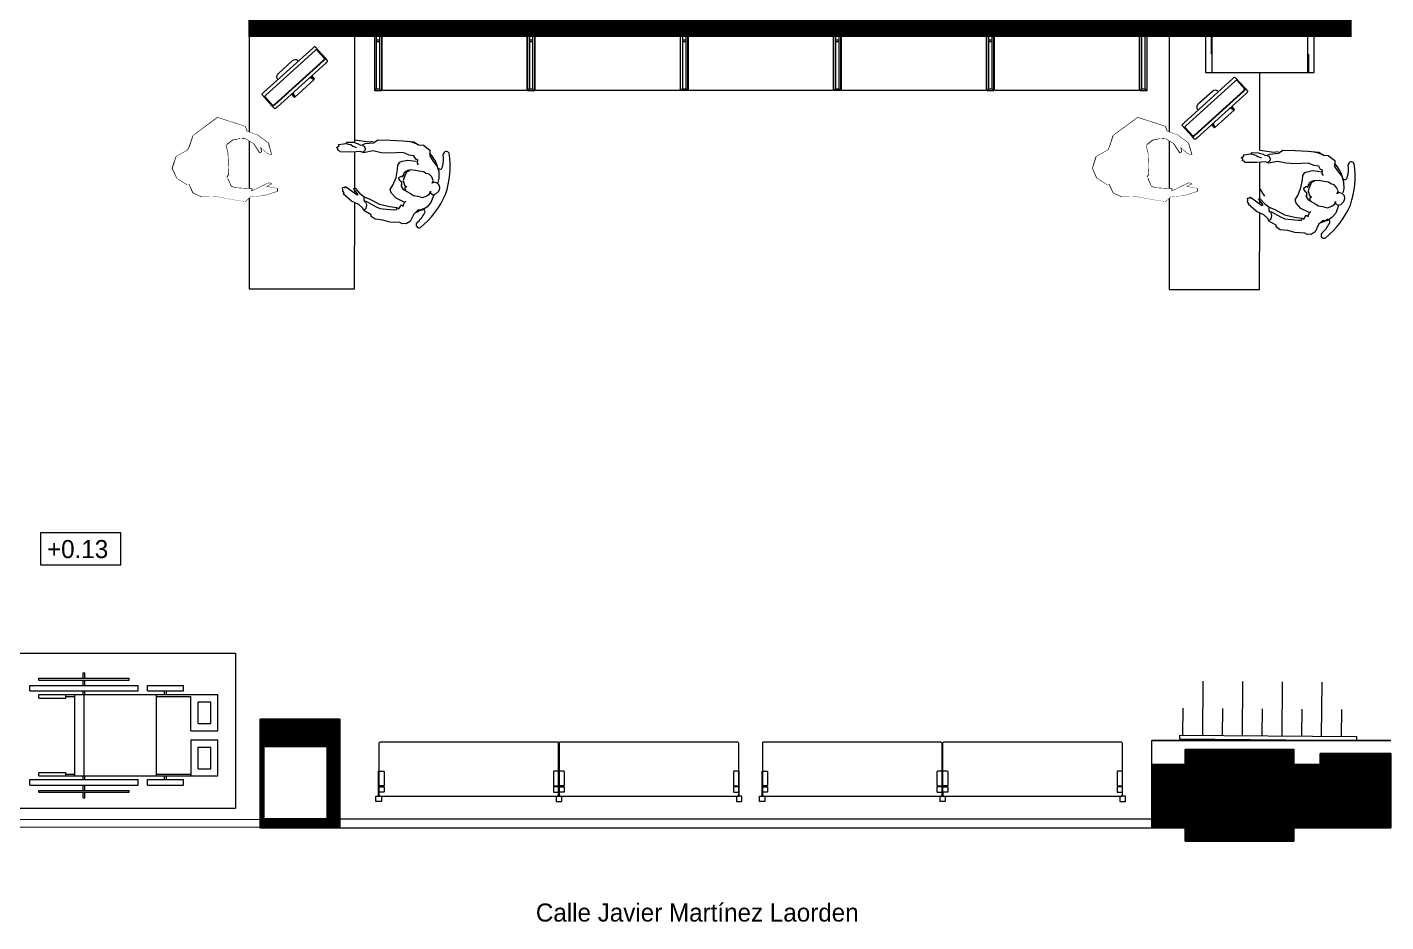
# Model space of a CAD drawing. Header units: millimetres. Extents: x -177 to 251, y 63 to 264.
# Drawn here: x 159.37 to 166.88, y 184.06 to 189 of the extents above; entities that cross this region are included whole.
import ezdxf

# ---------------------------------------------------------------- set-up
doc = ezdxf.new("R2010")
doc.units = ezdxf.units.MM
doc.header["$LTSCALE"] = 0.01
doc.set_wipeout_variables(frame=1)
doc.linetypes.add('HIDDEN', pattern=[0.375, 0.25, -0.125])
for name, color, linetype, lineweight in [('ARQ_AUXILIARES', 4, 'Continuous', 0), ('ARQ_MOBILIARIO', 102, 'Continuous', 5), ('ARQ_PROYECCION', 3, 'Continuous', 9), ('ARQ_SECCION', 1, 'Continuous', 25), ('TEX_TEXTOS', 7, 'Continuous', 5)]:
    doc.layers.add(name, color=color, linetype=linetype, lineweight=lineweight)
doc.layers.add('SOMBR_SECCIÓN', color=9, linetype='Continuous', lineweight=0, true_color=0x808080)
doc.styles.add('Arial', font='GOTHIC.TTF', dxfattribs={"height": 0.0036})
doc.styles.get("Standard").update_dxf_attribs({"font": 'GOTHIC.TTF'})

# ---------------------------------------------------------------- blocks, each defined once
blk = doc.blocks.new('NM98')
at = {"layer": 'ARQ_MOBILIARIO'}
for p, q in [((80215.1, 32661), (80253.3, 32715.8)), ((80253.3, 32715.8), (80309.4, 32737.8)), ((80309.4, 32737.8), (80373.8, 32713.4)), ((80373.8, 32713.4), (80405.8, 32648.3)), ((80142.4, 32524.4), (80148.4, 32591.5)), ((80148.4, 32591.5), (80169.1, 32629.9)), ((80169.1, 32629.9), (80217.2, 32649.4)), ((80212.3, 32599.1), (80212.3, 32638.7)), ((80218.2, 32559.3), (80212.3, 32599.1)), ((80217.2, 32649.4), (80215.1, 32661)), ((80275.6, 32596.4), (80270.8, 32572.4)), ((80283, 32594), (80275.6, 32596.4)), ((80310.2, 32575.7), (80283, 32594)), ((80364.2, 32599), (80362, 32583.8)), ((80383, 32576.8), (80364.2, 32599)), ((80414.9, 32590.4), (80404.6, 32564.6)), ((80405.8, 32648.3), (80423.2, 32638.3)), ((80410.8, 32642.9), (80414.9, 32590.4)), ((80423.2, 32638.3), (80485, 32614.1)), ((80485, 32614.1), (80577.1, 32476.3)), ((80139.1, 32492.1), (80144.9, 32517.4)), ((80144.9, 32517.4), (80142.4, 32524.4)), ((80222.1, 32503.9), (80186.9, 32527.9)), ((80186.9, 32527.9), (80212.3, 32480.8)), ((80217, 32538.8), (80222.1, 32503.9)), ((80240.8, 32518.3), (80218.2, 32559.3)), ((80274.8, 32501.7), (80240.8, 32518.3)), ((80291.9, 32530.4), (80266.9, 32545.7)), ((80268.2, 32554.6), (80267.2, 32530.1)), ((80267.2, 32530.1), (80275.5, 32515.9)), ((80270.8, 32572.4), (80268.2, 32554.6)), ((80275.5, 32515.9), (80285, 32509.3)), ((80315, 32519.2), (80291.9, 32530.4)), ((80341.1, 32573.8), (80310.2, 32575.7)), ((80335.1, 32515), (80315, 32519.2)), ((80347.7, 32521), (80335.1, 32515)), ((80362, 32583.8), (80341.1, 32573.8)), ((80358.6, 32533.7), (80347.7, 32521)), ((80363.7, 32551.1), (80358.6, 32533.7)), ((80376.3, 32575.2), (80363.7, 32551.1)), ((80392.6, 32562.5), (80383, 32576.8)), ((80404.6, 32564.6), (80392.6, 32562.5)), ((80457.7, 32486.1), (80445.7, 32533.1)), ((80445.7, 32533.1), (80494.2, 32477)), ((80106.2, 32346.3), (80139.1, 32492.1)), ((80212.3, 32480.8), (80184.1, 32393)), ((80264.8, 32431.2), (80216, 32464.3)), ((80285, 32509.3), (80274.8, 32501.7)), ((80377.8, 32429.8), (80442.4, 32443.1)), ((80442.4, 32443.1), (80457.7, 32486.1)), ((80494.2, 32477), (80490.8, 32402.1)), ((80577.1, 32476.3), (80521.4, 32327.9)), ((80184.1, 32393), (80174.6, 32306.4)), ((80239.7, 32438.6), (80196, 32421)), ((80264.8, 32431.2), (80377.8, 32429.8)), ((80428.7, 32433.2), (80451.2, 32401.4)), ((80451.2, 32401.4), (80457.2, 32358.5)), ((80490.8, 32402.1), (80455.3, 32339.3)), ((80132.9, 32315.1), (80106.2, 32346.3)), ((80135.1, 32243.3), (80132.9, 32315.1)), ((80174.6, 32306.4), (80161.6, 32310.1)), ((80161.6, 32310.1), (80203.8, 32208.7)), ((80424.9, 32282.2), (80457, 32330.7)), ((80455.3, 32339.3), (80480.1, 32328.2)), ((80493.8, 32318.7), (80470.9, 32261.6)), ((80521.4, 32327.9), (80493.8, 32318.7)), ((80155.5, 32167.5), (80135.1, 32243.3)), ((80184, 32226.2), (80171.3, 32166.3)), ((80197.7, 32198.6), (80184, 32226.2)), ((80365.9, 32209.3), (80404.2, 32248.1)), ((80372.7, 32251), (80424.9, 32282.2)), ((80377.5, 32245.3), (80372.7, 32251)), ((80404.2, 32248.1), (80377.5, 32245.3)), ((80470.9, 32261.6), (80423.7, 32204.8)), ((80171.3, 32166.3), (80155.5, 32167.5)), ((80203.8, 32208.7), (80197.7, 32198.6)), ((80360.4, 32189.4), (80365.9, 32209.3)), ((80423.7, 32204.8), (80360.4, 32189.4))]:
    blk.add_line(p, q, dxfattribs=at)
blk.add_wipeout([(80360.4, 32189.4), (80423.7, 32204.8), (80470.9, 32261.6), (80493.8, 32318.7), (80521.4, 32327.9), (80577.1, 32476.3), (80485, 32614.1), (80423.2, 32638.3), (80405.8, 32648.3), (80373.8, 32713.4), (80309.4, 32737.8), (80253.3, 32715.8), (80215.1, 32661), (80217.2, 32649.4), (80169.1, 32629.9), (80148.4, 32591.5), (80142.4, 32524.4), (80144.9, 32517.4), (80106.2, 32346.3), (80132.9, 32315.1), (80135.1, 32243.3), (80155.5, 32167.5), (80171.3, 32166.3), (80184, 32226.2), (80197.7, 32198.6), (80203.8, 32208.7), (80161.6, 32310.1), (80174.6, 32306.4), (80184.1, 32393), (80192.7, 32419.6), (80248.5, 32442.2), (80264.8, 32431.2), (80377.8, 32429.8), (80424.3, 32439.4), (80451.2, 32401.4), (80458.9, 32345.8), (80455.3, 32339.3), (80461, 32336.8), (80424.9, 32282.2), (80372.7, 32251), (80377.5, 32245.3), (80404.2, 32248.1), (80365.9, 32209.3)]).dxf.layer = 'ARQ_MOBILIARIO'
blk = doc.blocks.new('PM202307261202')
at = {"layer": 'ARQ_MOBILIARIO'}
for p, q in [((-72, 0), (72.2, 0)), ((-197.8, -27.3), (-197.8, -45.9)), ((-197.8, -45.9), (-197.8, -129.8)), ((-193, -112.7), (-193, -47.1)), ((-183.3, -44.4), (183.6, -44.4)), ((182.4, -23.3), (-182.1, -23.3)), ((182.4, -41.8), (-182.1, -41.8)), ((-75.4, -23.3), (-74.2, -2)), ((-73.6, -5.2), (-74.6, -23.3)), ((-65.2, -23.3), (-71.5, -4.9)), ((-70.1, -1.4), (-62.5, -23.3)), ((70.4, -1.4), (62.8, -23.3)), ((65.5, -23.3), (71.8, -4.9)), ((73.9, -5.2), (74.9, -23.3)), ((75.7, -23.3), (74.5, -2)), ((193.2, -112.7), (193.2, -47.1)), ((198.1, -27.3), (198.1, -45.9)), ((198.1, -45.9), (198.1, -129.8)), ((184.2, -115.3), (-183.9, -115.3)), ((-183.3, -133.9), (183.1, -133.9)), ((-74.7, -139), (-74.7, -133.9)), ((74.9, -139), (74.9, -133.9)), ((-51.3, -157), (51.5, -157))]:
    blk.add_line(p, q, dxfattribs=at)
for centre, radius, start, end in [((-72.1, -2.1), 2.12, 19.06239, 176.76741), ((72.4, -2.1), 2.12, 3.23259, 160.93761), ((-72.5, -5.2), 1.06, 19.06239, 176.76741), ((72.8, -5.2), 1.06, 3.23259, 160.93761)]:
    blk.add_arc(centre, radius, start, end, dxfattribs=at)
for centre, major_axis, ratio, start_param, end_param in [((-182.1, -27.3), (-15.6, 0), 0.260994, 4.712389, 6.283185), ((-182.1, -45.9), (-15.6, 0), 0.260994, 4.712389, 6.283185), ((-183.3, -47.1), (-9.68, 0), 0.280083, 4.712389, 6.283185), ((-183.3, -129.8), (-14.5, 0), 0.280083, 0, 1.570832), ((-183.9, -112.7), (-9.02, 0), 0.29004, 0, 1.570796), ((-51.3, -139), (-23.4, 0), 0.769865, 0, 1.570796)]:
    blk.add_ellipse(centre, major_axis=major_axis, ratio=ratio, start_param=start_param, end_param=end_param, dxfattribs=at)
at = {"layer": 'ARQ_MOBILIARIO', "extrusion": (0, 0, -1)}
for centre, major_axis, ratio, start_param, end_param in [((182.4, -27.3), (15.6, 0), 0.260994, 4.712389, 6.283185), ((182.4, -45.9), (15.6, 0), 0.260994, 4.712389, 6.283185), ((183.6, -47.1), (9.68, 0), 0.280083, 4.712389, 6.283185), ((51.5, -139), (23.4, 0), 0.769865, 0, 1.570796), ((183.6, -129.8), (14.5, 0), 0.280083, 0, 1.600948), ((184.2, -112.7), (9.02, 0), 0.29004, 0, 1.570796)]:
    blk.add_ellipse(centre, major_axis=major_axis, ratio=ratio, start_param=start_param, end_param=end_param, dxfattribs=at)
blk = doc.blocks.new('silla ruedas')
at = {"layer": 'ARQ_MOBILIARIO'}
for p, q in [((-8592.2, -87215.5), (-8562.2, -87215.5)), ((-8592.2, -87215.5), (-8592.2, -87815.5)), ((-8562.2, -87215.5), (-8562.2, -87815.5)), ((-8072.2, -87215.5), (-8072.2, -87815.5)), ((-8072.2, -87215.5), (-8042.2, -87215.5)), ((-8042.2, -87215.5), (-8042.2, -87815.5)), ((-8632.2, -87265.5), (-8632.2, -87765.5)), ((-8632.2, -87265.5), (-8622.2, -87265.5)), ((-8622.2, -87265.5), (-8622.2, -87765.5)), ((-8542.2, -87265.5), (-8542.2, -87915.5)), ((-8542.2, -87265.5), (-8522.2, -87265.5)), ((-8522.2, -87265.5), (-8522.2, -87415.5)), ((-8112.2, -87265.5), (-8112.2, -87415.5)), ((-8112.2, -87265.5), (-8092.2, -87265.5)), ((-8092.2, -87265.5), (-8092.2, -87737.1)), ((-8012.2, -87265.5), (-8012.2, -87765.5)), ((-8012.2, -87265.5), (-8002.2, -87265.5)), ((-8002.2, -87265.5), (-8002.2, -87765.5)), ((-8542.2, -87415.5), (-8522.2, -87415.5)), ((-8542.2, -87465.5), (-8401.6, -87465.5)), ((-8532.2, -87415.5), (-8532.2, -87465.5)), ((-8532.2, -87465.5), (-8092.2, -87465.5)), ((-8112.2, -87415.5), (-8092.2, -87415.5)), ((-8102.2, -87415.5), (-8102.2, -87465.5)), ((-8662.2, -87510.5), (-8632.2, -87510.5)), ((-8662.2, -87510.5), (-8662.2, -87520.5)), ((-8662.2, -87520.5), (-8632.2, -87520.5)), ((-8622.2, -87510.5), (-8592.2, -87510.5)), ((-8622.2, -87520.5), (-8592.2, -87520.5)), ((-8562.2, -87510.5), (-8542.2, -87510.5)), ((-8562.2, -87520.5), (-8542.2, -87520.5)), ((-8542.2, -87515.5), (-8092.2, -87515.5)), ((-8542.2, -87515.5), (-8413.3, -87515.5)), ((-8092.2, -87510.5), (-8072.2, -87510.5)), ((-8092.2, -87520.5), (-8092.2, -88255.5)), ((-8092.2, -87520.5), (-8072.2, -87520.5)), ((-8042.2, -87510.5), (-8012.2, -87510.5)), ((-8042.2, -87520.5), (-8012.2, -87520.5)), ((-8002.2, -87510.5), (-7972.2, -87510.5)), ((-8002.2, -87520.5), (-7972.2, -87520.5)), ((-7972.2, -87510.5), (-7972.2, -87520.5)), ((-8632.2, -87765.5), (-8622.2, -87765.5)), ((-8012.2, -87765.5), (-8002.2, -87765.5)), ((-8592.2, -87815.5), (-8562.2, -87815.5)), ((-8542.2, -87831.9), (-8542.2, -88255.5)), ((-8072.2, -87815.5), (-8042.2, -87815.5)), ((-8592.2, -87865.5), (-8592.2, -88065.5)), ((-8592.2, -87865.5), (-8562.2, -87865.5)), ((-8562.2, -87865.5), (-8562.2, -88065.5)), ((-8542.2, -87915.5), (-8092.2, -87915.5)), ((-8542.2, -87915.5), (-8505.5, -87915.5)), ((-8532.2, -87915.5), (-8532.2, -88105.5)), ((-8102.2, -87915.5), (-8102.2, -88105.5)), ((-8072.2, -87865.5), (-8072.2, -88065.5)), ((-8072.2, -87865.5), (-8042.2, -87865.5)), ((-8042.2, -87865.5), (-8042.2, -88065.5)), ((-8562.2, -87960.5), (-8542.2, -87960.5)), ((-8562.2, -87970.5), (-8542.2, -87970.5)), ((-8092.2, -87960.5), (-8072.2, -87960.5)), ((-8092.2, -87970.5), (-8072.2, -87970.5)), ((-8592.2, -88065.5), (-8562.2, -88065.5)), ((-8072.2, -88065.5), (-8042.2, -88065.5)), ((-8342.2, -88105.5), (-8542.2, -88105.5)), ((-8502.2, -88145.5), (-8382.2, -88145.5)), ((-8502.2, -88145.5), (-8502.2, -88215.5)), ((-8382.2, -88145.5), (-8382.2, -88215.5)), ((-8342.2, -88105.5), (-8342.2, -88255.5)), ((-8292.2, -88105.5), (-8102.2, -88105.5)), ((-8292.2, -88105.5), (-8292.2, -88255.5)), ((-8252.2, -88145.5), (-8132.2, -88145.5)), ((-8252.2, -88145.5), (-8252.2, -88215.5)), ((-8132.2, -88145.5), (-8132.2, -88215.5)), ((-8502.2, -88215.5), (-8382.2, -88215.5)), ((-8252.2, -88215.5), (-8132.2, -88215.5)), ((-8542.2, -88255.5), (-8342.2, -88255.5)), ((-8292.2, -88255.5), (-8092.2, -88255.5)), ((-8292.2, -88255.5), (-8092.2, -88255.5))]:
    blk.add_line(p, q, dxfattribs=at)

msp = doc.modelspace()

# ---------------------------------------------------------------- hatches: boundary and pattern name
at = {"layer": 'SOMBR_SECCIÓN'}
h = msp.add_hatch(dxfattribs=at)
h.set_pattern_fill('LINE', color=256, scale=0.0018, angle=45)
h.paths.add_polyline_path([(166.9641, 194.5796), (166.8641, 194.5796), (166.8641, 193.6094), (166.8891, 193.6094), (166.8891, 194.5294), (166.9391, 194.5294), (166.9391, 193.6094), (166.9641, 193.6094)], flags=17)
h.paths.add_polyline_path([(162.068, 190.8387), (162.2673, 191.0354), (162.2498, 191.0532), (161.5949, 190.4069), (161.5598, 190.4425), (162.2146, 191.0888), (162.1971, 191.1066), (161.4713, 190.3903), (161.559, 190.3014), (161.7138, 190.454), (162.0716, 190.8071), (162.1067, 190.7715), (161.5942, 190.2657), (161.6118, 190.2479), (162.0671, 190.6973), (162.6489, 190.1078), (162.7489, 190.1489)])
h.paths.add_polyline_path([(164.434, 190.0258), (164.409, 190.0258), (164.409, 189.1058), (164.359, 189.1058), (164.359, 190.0258), (164.334, 190.0258), (164.334, 189.0544), (164.434, 189.0544)], flags=17)
h.paths.add_polyline_path([(157.9387, 188.5488), (157.8145, 188.6776), (158.4977, 189.3787), (158.3745, 189.5072), (159.3527, 190.5119), (159.1434, 190.5119), (158.1659, 189.5079), (158.289, 189.3795), (157.375, 188.4415), (157.2984, 188.5181), (155.2489, 186.258), (155.3797, 186.1272), (155.339, 186.0864), (155.4627, 185.9626), (155.4945, 185.9945), (155.8481, 186.348), (155.6828, 186.5133), (157.3037, 188.3006), (157.5008, 188.1035)])
h.paths.add_polyline_path([(161.1791, 189.5244), (160.8786, 189.5244), (161.0993, 189.7422), (160.9588, 189.8845), (160.5939, 189.5244), (160.5939, 188.9544), (161.1791, 188.9544), (165.677, 188.9544), (165.6768, 189.0544), (162.7489, 189.0544), (162.7489, 190.1489), (162.6989, 190.1283), (162.6682, 190.1149), (162.6489, 190.1078), (162.6489, 189.0544), (161.1791, 189.0544)])
h.paths.add_polyline_path([(166.6841, 189.6494), (165.6756, 189.6494), (165.677, 188.9544), (166.6841, 188.9544)])
h.paths.add_polyline_path([(166.6841, 190.5119), (166.5841, 190.5119), (166.5841, 189.6494), (166.6841, 189.6494)])
h.paths.add_polyline_path([(166.6841, 191.5008), (166.9641, 191.5008), (166.9641, 192.0394), (170.2709, 192.0394), (170.2709, 192.1894), (166.9641, 192.1894), (166.9641, 192.7894), (166.8641, 192.7894), (166.8641, 191.6008), (166.5841, 191.6008), (163.6446, 191.6008), (163.3314, 191.9182), (163.5446, 192.1318), (163.5446, 192.1319), (163.5448, 192.1319), (165.2798, 193.8687), (165.9944, 194.5798), (165.7826, 194.5798), (165.285, 194.0817), (164.7865, 194.5798), (164.5679, 194.5798), (165.209, 193.9394), (163.2611, 191.9894), (163.0321, 192.2215), (163.0244, 192.214), (162.8302, 192.408), (162.7596, 192.3372), (162.9533, 192.1437), (162.7065, 191.9002), (162.8519, 191.7528), (162.7807, 191.6826), (162.8509, 191.6114), (162.9221, 191.6816), (163.319, 191.2795), (163.5433, 191.5008), (164.334, 191.5008), (164.334, 190.8458), (164.434, 190.8458), (164.434, 191.5008), (166.5841, 191.5008), (166.5841, 190.5119), (166.6841, 190.5119)])
h.paths.add_polyline_path([(163.4893, 191.6585), (163.3274, 191.4979), (162.914, 191.9002), (163.0797, 192.0735)], flags=16)
edge = h.paths.add_edge_path(flags=0)
edge.add_arc((163.3105, 191.6348), 0.055, 0, 360)
h.paths.add_polyline_path([(158.67, 192.4394), (160.6616, 194.4383), (161.0289, 194.0661), (161.5421, 194.5798), (161.3301, 194.5798), (161.0155, 194.2648), (160.7046, 194.5798), (160.5909, 194.5798), (158.4588, 192.4399), (159.7475, 191.1323), (159.1434, 190.5119), (159.3527, 190.5119), (159.9574, 191.1329)])
h.paths.add_polyline_path([(163.0535, 196.0927), (164.5679, 194.5798), (164.7865, 194.5798), (163.0565, 196.308), (161.3301, 194.5798), (161.5421, 194.5798)])
h.paths.add_polyline_path([(170.4941, 195.9094), (166.9641, 195.9094), (166.9641, 196.1994), (167.6141, 196.1994), (167.6141, 197.2694), (171.3641, 197.2694), (171.3641, 197.2394), (171.7641, 197.2394), (171.7641, 196.8894), (171.6141, 196.8894), (171.6141, 194.5798), (171.7941, 194.5798), (171.7941, 197.4194), (167.4641, 197.4194), (167.4641, 196.3494), (166.8141, 196.3494), (166.8141, 194.7694), (165.9719, 194.7694), (165.7826, 194.5798), (165.9944, 194.5798), (166.0341, 194.6194), (166.8641, 194.6194), (166.8641, 194.5798), (166.9641, 194.5798), (166.9641, 194.6194), (166.9641, 195.8094), (169.5737, 195.8094), (169.5737, 194.5798), (169.6737, 194.5798), (169.6737, 195.8094), (170.4941, 195.8094)])
h.paths.add_polyline_path([(171.7941, 192.1894), (171.2341, 192.1894), (171.2341, 191.6094), (171.6941, 191.6094), (171.6941, 190.5119), (171.7941, 190.5119)])
h.paths.add_polyline_path([(171.3641, 191.7482), (171.3641, 192.0982), (171.7641, 192.0982), (171.7641, 191.7482)], flags=16)
h.paths.add_polyline_path([(171.7641, 192.0982), (171.3641, 192.0982), (171.3641, 191.7482), (171.7641, 191.7482)], flags=16)
h.paths.add_polyline_path([(169.6737, 194.5798), (169.5737, 194.5798), (169.5737, 193.5894), (169.6737, 193.5894)], flags=17)
h.paths.add_polyline_path([(171.7941, 194.5798), (171.6141, 194.5798), (171.6141, 193.2494), (171.7941, 193.2494)])
h.paths.add_polyline_path([(171.7941, 190.5119), (171.6941, 190.5119), (171.6941, 187.3694), (171.3841, 187.3694), (171.3841, 186.9794), (171.7941, 186.9794)])
h.paths.add_polyline_path([(171.7841, 186.9794), (171.3841, 186.9794), (171.3841, 186.6294), (171.7841, 186.6294)])
h.paths.add_polyline_path([(169.7862, 184.9015), (169.7041, 184.9856), (169.7041, 184.5894), (169.3541, 184.5894), (169.3541, 184.9894), (169.2662, 184.9894), (169.2662, 184.5794), (169.7862, 184.5794)])
h.paths.add_polyline_path([(169.7041, 184.9856), (169.7005, 184.9894), (169.3541, 184.9894), (169.3541, 184.5894), (169.7041, 184.5894)], flags=17)
h.paths.add_polyline_path([(166.9041, 184.9894), (166.5145, 184.9894), (166.5145, 184.9294), (166.3679, 184.9294), (166.3679, 184.5794), (166.9041, 184.5794)])
h.paths.add_polyline_path([(166.3679, 185.0126), (165.7679, 185.0126), (165.7679, 184.5048), (166.3679, 184.5048)])
h.paths.add_polyline_path([(165.7679, 184.9294), (165.5841, 184.9294), (165.5841, 184.5794), (165.7679, 184.5794)])
h.paths.add_polyline_path([(161.0951, 185.1794), (160.6551, 185.1794), (160.6551, 184.5794), (161.0951, 184.5794)])
h.paths.add_polyline_path([(161.0251, 185.0294), (161.0251, 184.6294), (160.6751, 184.6294), (160.6751, 185.0294)], flags=0)
h.paths.add_polyline_path([(161.0251, 185.0294), (160.6751, 185.0294), (160.6751, 184.6294), (161.0251, 184.6294)], flags=16)
h.paths.add_polyline_path([(157.9399, 185.0294), (157.5899, 185.0294), (157.5899, 184.6294), (157.9399, 184.6294)], flags=0)
h.paths.add_polyline_path([(157.9741, 185.177), (157.5741, 185.6557), (156.7744, 184.856), (156.6719, 184.7535), (156.8451, 184.5802), (157.9741, 184.5828)])
h.paths.add_polyline_path([(157.5899, 184.6294), (157.5899, 185.0294), (157.9399, 185.0294), (157.9399, 184.6294)], flags=16)
h.paths.add_polyline_path([(156.8734, 184.757), (156.8239, 184.8065), (157.5694, 185.5521), (157.8829, 185.177), (157.5634, 185.177), (157.5634, 184.757)], flags=16)
h.paths.add_polyline_path([(171.6141, 196.3746), (171.6141, 195.9094)], flags=17)
h.paths.add_polyline_path([(171.6141, 195.9094), (171.3241, 195.9094), (171.3141, 195.9094), (171.3141, 195.8094), (171.6141, 195.8094)], flags=17)
h.paths.add_polyline_path([(171.7641, 197.2394), (171.3641, 197.2394), (171.3641, 196.8894), (171.6141, 196.8894), (171.7641, 196.8894)], flags=17)

# ---------------------------------------------------------------- linework, layer by layer
at = {"layer": 'ARQ_MOBILIARIO'}
for p, q in [((160.5939, 188.9544), (160.5939, 187.5573)), ((161.1788, 188.3656), (161.1791, 188.9544)), ((165.6793, 188.9544), (165.6793, 187.5544)), ((166.1801, 188.3243), (166.1804, 188.7544)), ((161.0766, 188.3399), (161.0914, 188.3491)), ((161.0846, 188.3324), (161.0766, 188.3399)), ((161.0838, 188.3241), (161.0846, 188.3324)), ((161.0885, 188.3568), (161.1309, 188.3612)), ((161.0914, 188.3491), (161.0885, 188.3568)), ((161.1309, 188.3612), (161.1368, 188.3696)), ((161.1309, 188.3612), (161.1434, 188.3574)), ((161.1368, 188.3696), (161.1705, 188.3681)), ((161.1434, 188.3574), (161.1564, 188.3552)), ((161.1564, 188.3552), (161.1675, 188.3467)), ((161.1675, 188.3467), (161.1874, 188.3391)), ((161.1705, 188.3681), (161.1972, 188.36)), ((161.1787, 188.3819), (161.2569, 188.3711)), ((161.1972, 188.36), (161.2103, 188.3527)), ((161.2103, 188.3527), (161.2211, 188.3546)), ((161.2211, 188.3546), (161.2349, 188.3607)), ((161.2318, 188.3445), (161.2229, 188.3489)), ((161.2384, 188.3323), (161.2318, 188.3445)), ((161.2349, 188.3607), (161.2824, 188.3652)), ((161.2356, 188.3229), (161.2384, 188.3323)), ((161.2569, 188.3711), (161.2801, 188.3744)), ((161.2824, 188.3652), (161.3063, 188.3819)), ((161.3063, 188.3819), (161.3741, 188.3803)), ((161.3741, 188.3803), (161.4447, 188.3762)), ((161.4447, 188.3762), (161.5044, 188.3702)), ((161.5044, 188.3702), (161.5303, 188.3539)), ((161.5303, 188.3539), (161.5572, 188.3527)), ((161.5572, 188.3527), (161.5933, 188.3248)), ((161.5933, 188.3248), (161.5922, 188.2926)), ((166.1801, 188.3243), (166.2582, 188.3135)), ((166.2838, 188.3076), (166.3076, 188.3243)), ((166.3076, 188.3243), (166.3755, 188.3227)), ((161.0917, 188.3217), (161.0838, 188.3241)), ((161.0981, 188.3147), (161.0917, 188.3217)), ((161.1628, 188.314), (161.0981, 188.3147)), ((161.2099, 188.317), (161.1628, 188.314)), ((161.1785, 188.1142), (161.1787, 188.315)), ((161.2266, 188.3102), (161.2099, 188.317)), ((161.2254, 188.3174), (161.2356, 188.3229)), ((161.2791, 188.3201), (161.2266, 188.3102)), ((161.324, 188.31), (161.2791, 188.3201)), ((161.3727, 188.3073), (161.324, 188.31)), ((161.4456, 188.311), (161.3727, 188.3073)), ((161.4161, 188.2414), (161.428, 188.2583)), ((161.428, 188.2583), (161.4398, 188.2633)), ((161.4398, 188.2633), (161.4707, 188.2694)), ((161.4792, 188.2976), (161.4456, 188.311)), ((161.4707, 188.2694), (161.4987, 188.2661)), ((161.5052, 188.2932), (161.4792, 188.2976)), ((161.4987, 188.2661), (161.5201, 188.2631)), ((161.515, 188.2748), (161.5052, 188.2932)), ((161.526, 188.2715), (161.515, 188.2748)), ((161.524, 188.2534), (161.526, 188.2715)), ((161.531, 188.2427), (161.524, 188.2534)), ((161.5922, 188.2926), (161.6122, 188.2627)), ((161.6122, 188.2627), (161.6321, 188.238)), ((166.078, 188.2823), (166.0927, 188.2915)), ((166.086, 188.2748), (166.078, 188.2823)), ((166.0852, 188.2665), (166.086, 188.2748)), ((166.093, 188.2641), (166.0852, 188.2665)), ((166.0899, 188.2992), (166.1322, 188.3036)), ((166.0927, 188.2915), (166.0899, 188.2992)), ((166.0995, 188.2571), (166.093, 188.2641)), ((166.1642, 188.2564), (166.0995, 188.2571)), ((166.1322, 188.3036), (166.1382, 188.312)), ((166.1322, 188.3036), (166.1448, 188.2998)), ((166.1382, 188.312), (166.1719, 188.3105)), ((166.1448, 188.2998), (166.1578, 188.2976)), ((166.1578, 188.2976), (166.1689, 188.2892)), ((166.2112, 188.2594), (166.1642, 188.2564)), ((166.1689, 188.2892), (166.1888, 188.2815)), ((166.1719, 188.3105), (166.1985, 188.3025)), ((166.1798, 188.0566), (166.18, 188.2574)), ((166.1985, 188.3025), (166.2117, 188.2951)), ((166.228, 188.2526), (166.2112, 188.2594)), ((166.2117, 188.2951), (166.2225, 188.297)), ((166.2225, 188.297), (166.2363, 188.3031)), ((166.2332, 188.2869), (166.2242, 188.2913)), ((166.2267, 188.2598), (166.2369, 188.2653)), ((166.2805, 188.2625), (166.228, 188.2526)), ((166.2397, 188.2747), (166.2332, 188.2869)), ((166.2363, 188.3031), (166.2838, 188.3076)), ((166.2369, 188.2653), (166.2397, 188.2747)), ((166.2582, 188.3135), (166.2814, 188.3168)), ((166.3253, 188.2524), (166.2805, 188.2625)), ((166.3741, 188.2497), (166.3253, 188.2524)), ((166.447, 188.2535), (166.3741, 188.2497)), ((166.3755, 188.3227), (166.446, 188.3186)), ((166.446, 188.3186), (166.5058, 188.3126)), ((166.4805, 188.24), (166.447, 188.2535)), ((166.5058, 188.3126), (166.5316, 188.2963)), ((166.5316, 188.2963), (166.5586, 188.2951)), ((166.5586, 188.2951), (166.5946, 188.2672)), ((166.5946, 188.2672), (166.5935, 188.2351)), ((161.3884, 188.1319), (161.4063, 188.1743)), ((161.4063, 188.1743), (161.4143, 188.218)), ((161.4143, 188.218), (161.4161, 188.2414)), ((161.4342, 188.1788), (161.4205, 188.171)), ((161.4423, 188.1806), (161.4342, 188.1788)), ((161.4418, 188.1756), (161.4538, 188.1963)), ((161.4516, 188.2), (161.4423, 188.1806)), ((161.4552, 188.1835), (161.4456, 188.1574)), ((161.4704, 188.2114), (161.4516, 188.2)), ((161.4644, 188.203), (161.4552, 188.1835)), ((161.4802, 188.2102), (161.4644, 188.203)), ((161.4868, 188.215), (161.4704, 188.2114)), ((161.5133, 188.2122), (161.4868, 188.215)), ((161.5326, 188.2081), (161.5133, 188.2122)), ((161.5591, 188.2053), (161.5326, 188.2081)), ((161.5718, 188.1963), (161.5591, 188.2053)), ((161.589, 188.1911), (161.5718, 188.1963)), ((161.6034, 188.1766), (161.589, 188.1911)), ((161.6113, 188.1571), (161.6034, 188.1766)), ((161.6321, 188.238), (161.6419, 188.2077)), ((161.6419, 188.2077), (161.6436, 188.1679)), ((166.4156, 188.1604), (166.4175, 188.1838)), ((166.4175, 188.1838), (166.4294, 188.2007)), ((166.4294, 188.2007), (166.4412, 188.2057)), ((166.4412, 188.2057), (166.472, 188.2118)), ((166.472, 188.2118), (166.5001, 188.2085)), ((166.5065, 188.2356), (166.4805, 188.24)), ((166.5001, 188.2085), (166.5214, 188.2055)), ((166.5164, 188.2172), (166.5065, 188.2356)), ((166.5274, 188.2139), (166.5164, 188.2172)), ((166.5253, 188.1958), (166.5274, 188.2139)), ((166.5324, 188.1851), (166.5253, 188.1958)), ((166.5935, 188.2351), (166.6136, 188.2051)), ((166.6136, 188.2051), (166.6335, 188.1804)), ((166.6335, 188.1804), (166.6432, 188.1501)), ((161.1103, 188.1164), (161.118, 188.1192)), ((161.1122, 188.1056), (161.1103, 188.1164)), ((161.1114, 188.0973), (161.1122, 188.1056)), ((161.118, 188.1192), (161.1243, 188.1173)), ((161.1243, 188.1173), (161.1277, 188.1231)), ((161.1277, 188.1231), (161.1907, 188.0768)), ((161.171, 188.1135), (161.1797, 188.1143)), ((161.1968, 188.0801), (161.171, 188.1135)), ((161.1797, 188.1143), (161.207, 188.0856)), ((161.3741, 188.1071), (161.3884, 188.1319)), ((161.3788, 188.0887), (161.3741, 188.1071)), ((161.4205, 188.171), (161.4194, 188.1659)), ((161.4194, 188.1659), (161.427, 188.156)), ((161.427, 188.156), (161.436, 188.1483)), ((161.436, 188.1483), (161.4346, 188.1265)), ((161.4346, 188.1265), (161.4461, 188.1077)), ((161.4392, 188.1285), (161.4381, 188.1524)), ((161.4456, 188.1574), (161.4531, 188.1312)), ((161.4461, 188.1077), (161.4856, 188.0856)), ((161.4591, 188.1226), (161.4527, 188.1126)), ((161.4527, 188.1126), (161.4597, 188.1019)), ((161.4531, 188.1312), (161.4658, 188.1223)), ((161.4658, 188.1223), (161.4591, 188.1226)), ((161.6066, 188.1415), (161.6113, 188.1571)), ((161.6172, 188.1485), (161.6066, 188.1415)), ((161.6356, 188.1413), (161.6172, 188.1485)), ((161.6473, 188.1292), (161.6356, 188.1413)), ((161.6436, 188.1679), (161.637, 188.146)), ((161.6431, 188.0981), (161.6483, 188.1153)), ((161.6483, 188.1153), (161.6473, 188.1292)), ((166.2076, 188.0709), (166.1799, 188.1133)), ((166.3897, 188.0743), (166.4076, 188.1167)), ((166.4076, 188.1167), (166.4156, 188.1604)), ((166.4219, 188.1134), (166.4208, 188.1083)), ((166.4208, 188.1083), (166.4284, 188.0984)), ((166.4356, 188.1212), (166.4219, 188.1134)), ((166.4437, 188.123), (166.4356, 188.1212)), ((166.4431, 188.118), (166.4552, 188.1387)), ((166.4529, 188.1424), (166.4437, 188.123)), ((166.4565, 188.1259), (166.447, 188.0998)), ((166.447, 188.0998), (166.4545, 188.0736)), ((166.4717, 188.1538), (166.4529, 188.1424)), ((166.4658, 188.1454), (166.4565, 188.1259)), ((166.4816, 188.1526), (166.4658, 188.1454)), ((166.4882, 188.1574), (166.4717, 188.1538)), ((166.5147, 188.1546), (166.4882, 188.1574)), ((166.534, 188.1505), (166.5147, 188.1546)), ((166.5605, 188.1477), (166.534, 188.1505)), ((166.5731, 188.1387), (166.5605, 188.1477)), ((166.5904, 188.1336), (166.5731, 188.1387)), ((166.6048, 188.119), (166.5904, 188.1336)), ((166.6126, 188.0996), (166.6048, 188.119)), ((166.6079, 188.0839), (166.6126, 188.0996)), ((166.6449, 188.1103), (166.6384, 188.0884)), ((166.6432, 188.1501), (166.6449, 188.1103)), ((161.1189, 188.0882), (161.1114, 188.0973)), ((161.1139, 188.0828), (161.1189, 188.0882)), ((161.1602, 188.0433), (161.1139, 188.0828)), ((161.2006, 188.0244), (161.1602, 188.0433)), ((161.1769, 187.5573), (161.1784, 188.0348)), ((161.1907, 188.0768), (161.1968, 188.0801)), ((161.2235, 188.0038), (161.2006, 188.0244)), ((161.207, 188.0856), (161.2277, 188.0692)), ((161.2277, 188.0692), (161.2283, 188.0485)), ((161.2283, 188.0485), (161.2354, 188.0378)), ((161.2634, 188.0516), (161.2315, 188.0646)), ((161.2354, 188.0378), (161.2404, 188.0431)), ((161.2404, 188.0431), (161.2931, 188.0137)), ((161.2457, 188.0211), (161.2417, 188.0359)), ((161.3166, 188.0237), (161.2634, 188.0516)), ((161.4061, 188.06), (161.3788, 188.0887)), ((161.4508, 188.038), (161.4061, 188.06)), ((161.4457, 188.0156), (161.4514, 188.0344)), ((161.4514, 188.0344), (161.461, 188.0435)), ((161.4856, 188.0856), (161.5025, 188.0737)), ((161.5025, 188.0737), (161.5254, 188.0703)), ((161.5254, 188.0703), (161.5525, 188.0638)), ((161.5525, 188.0638), (161.5771, 188.0718)), ((161.5771, 188.0718), (161.5907, 188.0831)), ((161.5984, 188.0347), (161.5774, 188.0102)), ((161.5907, 188.0831), (161.597, 188.0983)), ((161.597, 188.0983), (161.5969, 188.0863)), ((161.5969, 188.0863), (161.6116, 188.0785)), ((161.6143, 188.076), (161.5984, 188.0347)), ((161.6116, 188.0785), (161.6265, 188.0826)), ((161.6265, 188.0826), (161.6431, 188.0981)), ((166.1117, 188.0588), (166.1194, 188.0616)), ((166.1136, 188.048), (166.1117, 188.0588)), ((166.1128, 188.0397), (166.1136, 188.048)), ((166.1203, 188.0306), (166.1128, 188.0397)), ((166.1153, 188.0252), (166.1203, 188.0306)), ((166.1615, 187.9858), (166.1153, 188.0252)), ((166.1194, 188.0616), (166.1256, 188.0597)), ((166.1256, 188.0597), (166.1291, 188.0655)), ((166.1291, 188.0655), (166.1921, 188.0193)), ((166.1723, 188.0559), (166.1811, 188.0567)), ((166.1982, 188.0225), (166.1723, 188.0559)), ((166.1811, 188.0567), (166.2084, 188.028)), ((166.2084, 188.028), (166.2291, 188.0116)), ((166.3755, 188.0495), (166.3897, 188.0743)), ((166.3802, 188.0311), (166.3755, 188.0495)), ((166.4075, 188.0024), (166.3802, 188.0311)), ((166.4284, 188.0984), (166.4374, 188.0907)), ((166.4374, 188.0907), (166.436, 188.0689)), ((166.436, 188.0689), (166.4474, 188.0501)), ((166.4406, 188.0709), (166.4394, 188.0948)), ((166.4474, 188.0501), (166.4869, 188.028)), ((166.4604, 188.065), (166.454, 188.055)), ((166.454, 188.055), (166.4611, 188.0443)), ((166.4545, 188.0736), (166.4672, 188.0647)), ((166.4672, 188.0647), (166.4604, 188.065)), ((166.4869, 188.028), (166.5039, 188.0161)), ((166.5785, 188.0142), (166.5921, 188.0255)), ((166.5921, 188.0255), (166.5984, 188.0407)), ((166.5984, 188.0407), (166.5982, 188.0288)), ((166.5982, 188.0288), (166.613, 188.0209)), ((166.6186, 188.0909), (166.6079, 188.0839)), ((166.613, 188.0209), (166.6278, 188.025)), ((166.6369, 188.0837), (166.6186, 188.0909)), ((166.6278, 188.025), (166.6445, 188.0405)), ((166.6487, 188.0716), (166.6369, 188.0837)), ((166.6445, 188.0405), (166.6496, 188.0577)), ((166.6496, 188.0577), (166.6487, 188.0716)), ((161.228, 187.9905), (161.2235, 188.0038)), ((161.2691, 187.9679), (161.228, 187.9905)), ((161.2315, 187.9963), (161.2421, 188.0034)), ((161.2421, 188.0034), (161.2457, 188.0211)), ((161.2694, 187.9576), (161.2691, 187.9679)), ((161.2906, 187.9427), (161.2694, 187.9576)), ((161.2931, 188.0137), (161.3172, 188.003)), ((161.3708, 188.0108), (161.3166, 188.0237)), ((161.3172, 188.003), (161.3915, 187.9944)), ((161.4119, 188.0053), (161.3708, 188.0108)), ((161.3915, 187.9944), (161.4091, 187.9959)), ((161.4091, 187.9959), (161.4139, 188.0064)), ((161.4139, 188.0064), (161.4224, 188.0004)), ((161.4224, 188.0004), (161.4357, 188.0221)), ((161.4357, 188.0221), (161.4457, 188.0156)), ((161.5041, 187.9708), (161.4851, 187.9304)), ((161.5282, 187.9943), (161.5041, 187.9708)), ((161.5345, 187.9924), (161.5282, 187.9943)), ((161.5516, 187.9924), (161.5345, 187.9924)), ((161.5774, 188.0102), (161.5516, 187.9924)), ((166.202, 187.9668), (166.1615, 187.9858)), ((166.1793, 187.5544), (166.1797, 187.9772)), ((166.1921, 188.0193), (166.1982, 188.0225)), ((166.2248, 187.9462), (166.202, 187.9668)), ((166.2291, 188.0116), (166.2297, 187.9909)), ((166.2297, 187.9909), (166.2368, 187.9802)), ((166.2648, 187.994), (166.2328, 188.007)), ((166.2368, 187.9802), (166.2418, 187.9856)), ((166.2418, 187.9856), (166.2944, 187.9561)), ((166.2471, 187.9635), (166.243, 187.9783)), ((166.2435, 187.9458), (166.2471, 187.9635)), ((166.318, 187.9661), (166.2648, 187.994)), ((166.2944, 187.9561), (166.3186, 187.9454)), ((166.3722, 187.9532), (166.318, 187.9661)), ((166.4133, 187.9477), (166.3722, 187.9532)), ((166.4521, 187.9804), (166.4075, 188.0024)), ((166.4104, 187.9383), (166.4153, 187.9488)), ((166.4153, 187.9488), (166.4238, 187.9429)), ((166.4238, 187.9429), (166.4371, 187.9645)), ((166.4371, 187.9645), (166.4471, 187.958)), ((166.4471, 187.958), (166.4528, 187.9768)), ((166.4528, 187.9768), (166.4623, 187.9859)), ((166.5039, 188.0161), (166.5267, 188.0127)), ((166.5267, 188.0127), (166.5539, 188.0062)), ((166.5788, 187.9526), (166.5529, 187.9348)), ((166.5539, 188.0062), (166.5785, 188.0142)), ((166.5998, 187.9771), (166.5788, 187.9526)), ((166.6156, 188.0184), (166.5998, 187.9771)), ((161.3337, 187.9383), (161.2906, 187.9427)), ((161.3729, 187.9265), (161.3337, 187.9383)), ((161.4268, 187.924), (161.3729, 187.9265)), ((161.4399, 187.9166), (161.4268, 187.924)), ((161.4559, 187.9187), (161.4399, 187.9166)), ((161.4622, 187.9168), (161.4559, 187.9187)), ((161.4851, 187.9304), (161.4622, 187.9168)), ((166.2294, 187.9329), (166.2248, 187.9462)), ((166.2705, 187.9104), (166.2294, 187.9329)), ((166.2328, 187.9387), (166.2435, 187.9458)), ((166.2708, 187.9), (166.2705, 187.9104)), ((166.2919, 187.8851), (166.2708, 187.9)), ((166.335, 187.8807), (166.2919, 187.8851)), ((166.3186, 187.9454), (166.3929, 187.9368)), ((166.3742, 187.8689), (166.335, 187.8807)), ((166.3929, 187.9368), (166.4104, 187.9383)), ((166.5054, 187.9132), (166.4865, 187.8728)), ((166.5296, 187.9367), (166.5054, 187.9132)), ((166.5358, 187.9348), (166.5296, 187.9367)), ((166.5529, 187.9348), (166.5358, 187.9348)), ((166.4281, 187.8664), (166.3742, 187.8689)), ((166.4413, 187.859), (166.4281, 187.8664)), ((166.4573, 187.8611), (166.4413, 187.859)), ((166.4636, 187.8592), (166.4573, 187.8611)), ((166.4865, 187.8728), (166.4636, 187.8592)), ((160.5939, 187.5573), (161.1769, 187.5573)), ((165.6793, 187.5544), (166.1793, 187.5544))]:
    msp.add_line(p, q, dxfattribs=at)
at = {"layer": 'ARQ_MOBILIARIO', "ltscale": 10}
for p, q in [((161.2948, 188.6642), (161.2848, 188.6542)), ((161.3148, 188.6642), (161.3248, 188.6542)), ((162.143, 188.6642), (162.133, 188.6542)), ((162.143, 188.6642), (162.133, 188.6542)), ((162.163, 188.6642), (162.173, 188.6542)), ((162.989, 188.6642), (162.979, 188.6542)), ((163.009, 188.6642), (163.019, 188.6542)), ((163.835, 188.6642), (163.825, 188.6542)), ((163.855, 188.6642), (163.865, 188.6542)), ((164.681, 188.6642), (164.671, 188.6542)), ((164.701, 188.6642), (164.711, 188.6542)), ((165.527, 188.6642), (165.517, 188.6542)), ((165.547, 188.6642), (165.557, 188.6542)), ((165.865, 185.0901), (165.8674, 185.3901)), ((166.084, 185.0883), (166.0864, 185.3883)), ((166.3029, 185.0866), (166.3053, 185.3866)), ((166.5219, 185.0849), (166.5243, 185.3848)), ((165.7556, 185.0909), (165.7567, 185.2409)), ((165.9745, 185.0892), (165.9757, 185.2392)), ((166.1935, 185.0875), (166.1947, 185.2375)), ((166.4124, 185.0857), (166.4136, 185.2357)), ((166.6314, 185.084), (166.6326, 185.234))]:
    msp.add_line(p, q, dxfattribs=at)
at = {"layer": 'ARQ_MOBILIARIO', "ltscale": 0.5}
for p, q in [((161.1784, 188.0859), (161.1784, 188.1039)), ((166.1798, 188.0283), (166.1798, 188.0463))]:
    msp.add_line(p, q, dxfattribs=at)
at = {"layer": 'ARQ_MOBILIARIO', "ltscale": 10}
for points in [[(161.287, 188.9542), (161.287, 188.6542), (161.327, 188.6542), (161.327, 188.9542), (161.287, 188.9542)], [(161.297, 188.9542), (161.297, 188.6642), (161.317, 188.6642), (161.317, 188.9542)], [(161.297, 188.9342), (161.317, 188.9342)], [(162.133, 188.9542), (162.133, 188.6542), (162.173, 188.6542), (162.173, 188.9542), (162.133, 188.9542)], [(162.143, 188.9542), (162.143, 188.6642), (162.163, 188.6642), (162.163, 188.9542)], [(162.143, 188.9342), (162.163, 188.9342)], [(163.019, 188.6542), (162.979, 188.6542), (162.979, 188.9542), (163.019, 188.9542)], [(162.989, 188.9542), (162.989, 188.6642), (163.009, 188.6642), (163.009, 188.9542)], [(162.989, 188.9342), (163.009, 188.9342)], [(163.019, 188.6542), (163.019, 188.9542)], [(163.865, 188.6542), (163.825, 188.6542), (163.825, 188.9542)], [(163.865, 188.6542), (163.865, 188.9542), (163.825, 188.9542)], [(163.835, 188.9542), (163.835, 188.6642), (163.855, 188.6642), (163.855, 188.9542)], [(163.835, 188.9342), (163.855, 188.9342)], [(164.671, 188.6542), (164.671, 188.9542)], [(164.671, 188.6542), (164.711, 188.6542), (164.711, 188.9542), (164.671, 188.9542)], [(164.681, 188.9542), (164.681, 188.6642), (164.701, 188.6642), (164.701, 188.9542)], [(164.681, 188.9342), (164.701, 188.9342)], [(165.517, 188.6542), (165.517, 188.9542)], [(165.517, 188.6542), (165.557, 188.6542), (165.557, 188.9542), (165.517, 188.9542)], [(165.527, 188.9542), (165.527, 188.6642), (165.547, 188.6642), (165.547, 188.9542)], [(165.9156, 188.9544), (165.9156, 188.7544)], [(166.4456, 188.7544), (166.4456, 188.9544)], [(161.317, 188.9242), (161.297, 188.9242)], [(162.163, 188.9242), (162.143, 188.9242)], [(163.009, 188.9242), (162.989, 188.9242)], [(163.855, 188.9242), (163.835, 188.9242)], [(164.701, 188.9242), (164.681, 188.9242)], [(161.3181, 184.7545), (161.3131, 184.7595), (161.3131, 185.0495), (161.3181, 185.0545), (162.2981, 185.0545), (162.3031, 185.0495), (162.3031, 184.7595), (162.2981, 184.7545)], [(162.3141, 184.7545), (162.3091, 184.7595), (162.3091, 185.0495), (162.3141, 185.0545), (163.2941, 185.0545), (163.2991, 185.0495), (163.2991, 184.7595), (163.2941, 184.7545)], [(163.438, 184.7545), (163.433, 184.7595), (163.433, 185.0495), (163.438, 185.0545), (164.418, 185.0545), (164.423, 185.0495), (164.423, 184.7595), (164.418, 184.7545)], [(164.434, 184.7545), (164.429, 184.7595), (164.429, 185.0495), (164.434, 185.0545), (165.414, 185.0545), (165.419, 185.0495), (165.419, 184.7595), (165.414, 184.7545)], [(162.3061, 184.7545), (162.3061, 184.8915)], [(164.426, 184.7545), (164.426, 184.8915)], [(162.2911, 184.7545), (162.2911, 184.7245), (162.3211, 184.7245)], [(162.3211, 184.7545), (162.3211, 184.7245)], [(164.411, 184.7545), (164.411, 184.7245)], [(164.441, 184.7545), (164.441, 184.7245), (164.411, 184.7245)]]:
    msp.add_lwpolyline(points, dxfattribs=at)
for points in [[(161.33, 188.9542), (162.13, 188.9542), (162.13, 188.6592, -0.414214), (162.125, 188.6542), (161.335, 188.6542, -0.414214), (161.33, 188.6592), (161.33, 188.9542)], [(162.176, 188.9542), (162.976, 188.9542), (162.976, 188.6592, -0.414214), (162.971, 188.6542), (162.181, 188.6542, -0.414214), (162.176, 188.6592), (162.176, 188.9542)], [(163.022, 188.9542), (163.822, 188.9542), (163.822, 188.6592, -0.414214), (163.817, 188.6542), (163.027, 188.6542, -0.414214), (163.022, 188.6592), (163.022, 188.9542)], [(163.868, 188.9542), (164.668, 188.9542), (164.668, 188.6592, -0.414214), (164.663, 188.6542), (163.873, 188.6542, -0.414214), (163.868, 188.6592), (163.868, 188.9542)], [(164.714, 188.9542), (165.514, 188.9542), (165.514, 188.6592, -0.414214), (165.509, 188.6542), (164.719, 188.6542, -0.414214), (164.714, 188.6592), (164.714, 188.9542)], [(161.3251, 184.7545), (161.3251, 184.7245), (161.2951, 184.7245), (161.2951, 184.7545), (161.3101, 184.7545), (161.3101, 184.8915), (161.3381, 184.8915, -0.414214), (161.3401, 184.8895), (161.3401, 184.8135), (161.3381, 184.8115), (161.3121, 184.8115), (161.3121, 184.8065), (161.3381, 184.8065, -0.414214), (161.3401, 184.8045), (161.3401, 184.7785, -0.414214), (161.3381, 184.7765), (161.3121, 184.7765), (161.3121, 184.7545), (163.3001, 184.7545)], [(162.3341, 184.8915), (162.2781, 184.8915, 0.414214), (162.2761, 184.8895), (162.2761, 184.8135), (162.2781, 184.8115), (162.3041, 184.8115), (162.3041, 184.8065), (162.2781, 184.8065, 0.414214), (162.2761, 184.8045), (162.2761, 184.7785, 0.414214), (162.2781, 184.7765), (162.3041, 184.7765), (162.3041, 184.7545)], [(162.3341, 184.8915, -0.414214), (162.3361, 184.8895), (162.3361, 184.8135), (162.3341, 184.8115), (162.3081, 184.8115), (162.3081, 184.8065), (162.3341, 184.8065, -0.414214), (162.3361, 184.8045), (162.3361, 184.7785, -0.414214), (162.3341, 184.7765), (162.3081, 184.7765), (162.3081, 184.7545)], [(163.2871, 184.7545), (163.2871, 184.7245), (163.3171, 184.7245), (163.3171, 184.7545), (163.3021, 184.7545), (163.3021, 184.8915), (163.2741, 184.8915, 0.414214), (163.2721, 184.8895), (163.2721, 184.8135), (163.2741, 184.8115), (163.3001, 184.8115), (163.3001, 184.8065), (163.2741, 184.8065, 0.414214), (163.2721, 184.8045), (163.2721, 184.7785, 0.414214), (163.2741, 184.7765), (163.3001, 184.7765), (163.3001, 184.7545)], [(163.445, 184.7545), (163.445, 184.7245), (163.415, 184.7245), (163.415, 184.7545), (163.43, 184.7545), (163.43, 184.8915), (163.458, 184.8915, -0.414214), (163.46, 184.8895), (163.46, 184.8135), (163.458, 184.8115), (163.432, 184.8115), (163.432, 184.8065), (163.458, 184.8065, -0.414214), (163.46, 184.8045), (163.46, 184.7785, -0.414214), (163.458, 184.7765), (163.432, 184.7765), (163.432, 184.7545), (165.42, 184.7545)], [(164.454, 184.8915), (164.398, 184.8915, 0.414214), (164.396, 184.8895), (164.396, 184.8135), (164.398, 184.8115), (164.424, 184.8115), (164.424, 184.8065), (164.398, 184.8065, 0.414214), (164.396, 184.8045), (164.396, 184.7785, 0.414214), (164.398, 184.7765), (164.424, 184.7765), (164.424, 184.7545)], [(164.454, 184.8915, -0.414214), (164.456, 184.8895), (164.456, 184.8135), (164.454, 184.8115), (164.428, 184.8115), (164.428, 184.8065), (164.454, 184.8065, -0.414214), (164.456, 184.8045), (164.456, 184.7785, -0.414214), (164.454, 184.7765), (164.428, 184.7765), (164.428, 184.7545)], [(165.407, 184.7545), (165.407, 184.7245), (165.437, 184.7245), (165.437, 184.7545), (165.422, 184.7545), (165.422, 184.8915), (165.394, 184.8915, 0.414214), (165.392, 184.8895), (165.392, 184.8135), (165.394, 184.8115), (165.42, 184.8115), (165.42, 184.8065), (165.394, 184.8065, 0.414214), (165.392, 184.8045), (165.392, 184.7785, 0.414214), (165.394, 184.7765), (165.42, 184.7765), (165.42, 184.7545)]]:
    msp.add_lwpolyline(points, format="xyb", dxfattribs=at)
for points in [[(166.4806, 188.7544), (166.4806, 188.9544), (165.8806, 188.9544), (165.8806, 188.7544)], [(159.4406, 186.0333), (159.8853, 186.0333), (159.8853, 186.2098), (159.4406, 186.2098)], [(166.7156, 185.0816), (165.7365, 185.0894), (165.7366, 185.0704), (166.7155, 185.0626)]]:
    msp.add_lwpolyline(points, close=True, dxfattribs=at)
at = {"layer": 'ARQ_MOBILIARIO', "linetype": 'HIDDEN', "ltscale": 10}
msp.add_lwpolyline([(166.4506, 188.7544), (166.4506, 188.9544), (165.9106, 188.9544), (165.9106, 188.7544)], close=True, dxfattribs=at)
at = {"layer": 'ARQ_MOBILIARIO'}
for points in [[(158.0895, 185.5453), (160.5189, 185.5453), (160.5189, 184.6854), (158.0895, 184.6854)], [(165.8179, 184.5548), (166.3179, 184.5548), (166.3179, 184.9626), (165.8179, 184.9626)]]:
    msp.add_lwpolyline(points, close=True, dxfattribs=at)
for centre, radius, start, end in [((161.4417, 188.1713), 0.204, 63.48382, 81.56517), ((161.4417, 188.1713), 0.204, 15.60925, 42.2632), ((161.5042, 188.2796), 0.1649, 343.53924, 7.60802), ((161.6847, 188.3004), 0.0171, 24.72064, 176.4073), ((161.2142, 188.2366), 0.4912, 341.29778, 8.30531), ((166.4431, 188.1137), 0.204, 63.48382, 81.56517), ((166.4431, 188.1137), 0.204, 15.60925, 42.2632), ((166.6861, 188.2428), 0.0171, 24.72064, 176.4073), ((166.2155, 188.179), 0.4912, 341.29778, 8.30531), ((161.6493, 188.233), 0.0131, 211.88246, 359.33604), ((166.6507, 188.1755), 0.0131, 211.88246, 359.33604), ((166.5055, 188.222), 0.1649, 343.53924, 7.60802), ((161.2296, 188.2764), 0.4912, 309.30531, 336.31284), ((161.4417, 188.1713), 0.204, 236.04544, 236.21232), ((161.4417, 188.1713), 0.204, 290.7569, 302.00137), ((161.4148, 188.0491), 0.1649, 310.0026, 334.07138), ((161.5534, 187.9857), 0.0131, 318.27458, 105.72816), ((166.231, 188.2188), 0.4912, 309.30531, 336.31284), ((161.5341, 187.9121), 0.0171, 141.20332, 292.88997), ((166.4431, 188.1137), 0.204, 236.04544, 236.21232), ((166.4431, 188.1137), 0.204, 290.7569, 302.00137), ((166.4162, 187.9915), 0.1649, 310.0026, 334.07138), ((166.5547, 187.9281), 0.0131, 318.27458, 105.72816), ((166.5355, 187.8545), 0.0171, 141.20332, 292.88997)]:
    msp.add_arc(centre, radius, start, end, dxfattribs=at)
at = {"layer": 'ARQ_PROYECCION', "ltscale": 0.5}
for p, q in [((161.0951, 184.6294), (165.5841, 184.6294)), ((161.0951, 184.5794), (165.5841, 184.5794))]:
    msp.add_line(p, q, dxfattribs=at)
msp.add_lwpolyline([(157.9741, 184.6278), (160.6551, 184.6252), (160.6551, 184.5802), (157.9741, 184.5828), (157.9741, 184.6278)], dxfattribs=at)
at = {"layer": 'ARQ_SECCION'}
msp.add_line((166.9041, 185.0626), (165.5841, 185.0626), dxfattribs=at)
at = {"layer": 'ARQ_SECCION', "lineweight": 0}
msp.add_line((165.5841, 184.9294), (165.5841, 185.0626), dxfattribs=at)
at = {"layer": 'ARQ_SECCION', "ltscale": 0.5}
for points in [[(165.6793, 188.9544), (160.5939, 188.9544), (160.5939, 189.5244), (160.9588, 189.8845), (161.0993, 189.7422), (160.8786, 189.5244), (161.1791, 189.5244), (161.1791, 189.0544), (162.6489, 189.0544)], [(166.6841, 189.6494), (166.6841, 188.9544), (165.677, 188.9544)], [(166.3679, 184.9294), (166.5145, 184.9294), (166.5145, 184.9894), (166.9041, 184.9894), (166.9041, 184.5794), (166.3679, 184.5794)], [(165.7679, 184.9294), (165.5841, 184.9294), (165.5841, 184.5794), (165.7679, 184.5794)]]:
    msp.add_lwpolyline(points, dxfattribs=at)
for points in [[(160.6551, 185.1794), (161.0951, 185.1794), (161.0951, 184.5794), (160.6551, 184.5794)], [(160.6751, 184.6294), (161.0251, 184.6294), (161.0251, 185.0294), (160.6751, 185.0294)]]:
    msp.add_lwpolyline(points, close=True, dxfattribs=at)
at = {"layer": 'ARQ_SECCION'}
msp.add_lwpolyline([(165.7679, 184.5048), (166.3679, 184.5048), (166.3679, 185.0126), (165.7679, 185.0126)], close=True, dxfattribs=at)

# ---------------------------------------------------------------- block references
at = {"layer": 'ARQ_AUXILIARES', "xscale": 0.001, "yscale": 0.001, "zscale": 0.001, "rotation": 90}
msp.add_blockref('silla ruedas', (72.1664, 193.408), dxfattribs=at)

# ---------------------------------------------------------------- texts
at = {"layer": 'ARQ_MOBILIARIO', "ltscale": 10, "style": 'Arial'}
msp.add_text('+0.13', height=0.1, dxfattribs=at).set_placement((159.4773, 186.0697))
at = {"layer": 'TEX_TEXTOS', "insert": (161.2123, 184.161), "char_height": 0.1, "attachment_point": 1}
msp.add_mtext_dynamic_manual_height_columns('\\pi0.96683;Calle Javier Martínez Laorden', width=3.923808, gutter_width=12.5, heights=[1.3466], dxfattribs=at)

# ---------------------------------------------------------------- next in the draw order: block references
at = {"layer": 'ARQ_MOBILIARIO', "xscale": 0.001, "yscale": 0.001, "zscale": 0.001, "rotation": 92.67695522855428}
for p in [(196.6245, 109.5319), (201.7098, 109.5319)]:
    msp.add_blockref('NM98', p, dxfattribs=at)

# ---------------------------------------------------------------- next in the draw order: block references
at = {"layer": 'ARQ_MOBILIARIO', "ltscale": 10, "xscale": 0.0009999999999999983, "yscale": 0.0009999999999999983, "zscale": 0.0009999999999999983, "rotation": 222.1518109198699}
for p in [(160.8998, 188.6667), (165.9852, 188.4979)]:
    msp.add_blockref('PM202307261202', p, dxfattribs=at)

doc.saveas('drawing.dxf')
